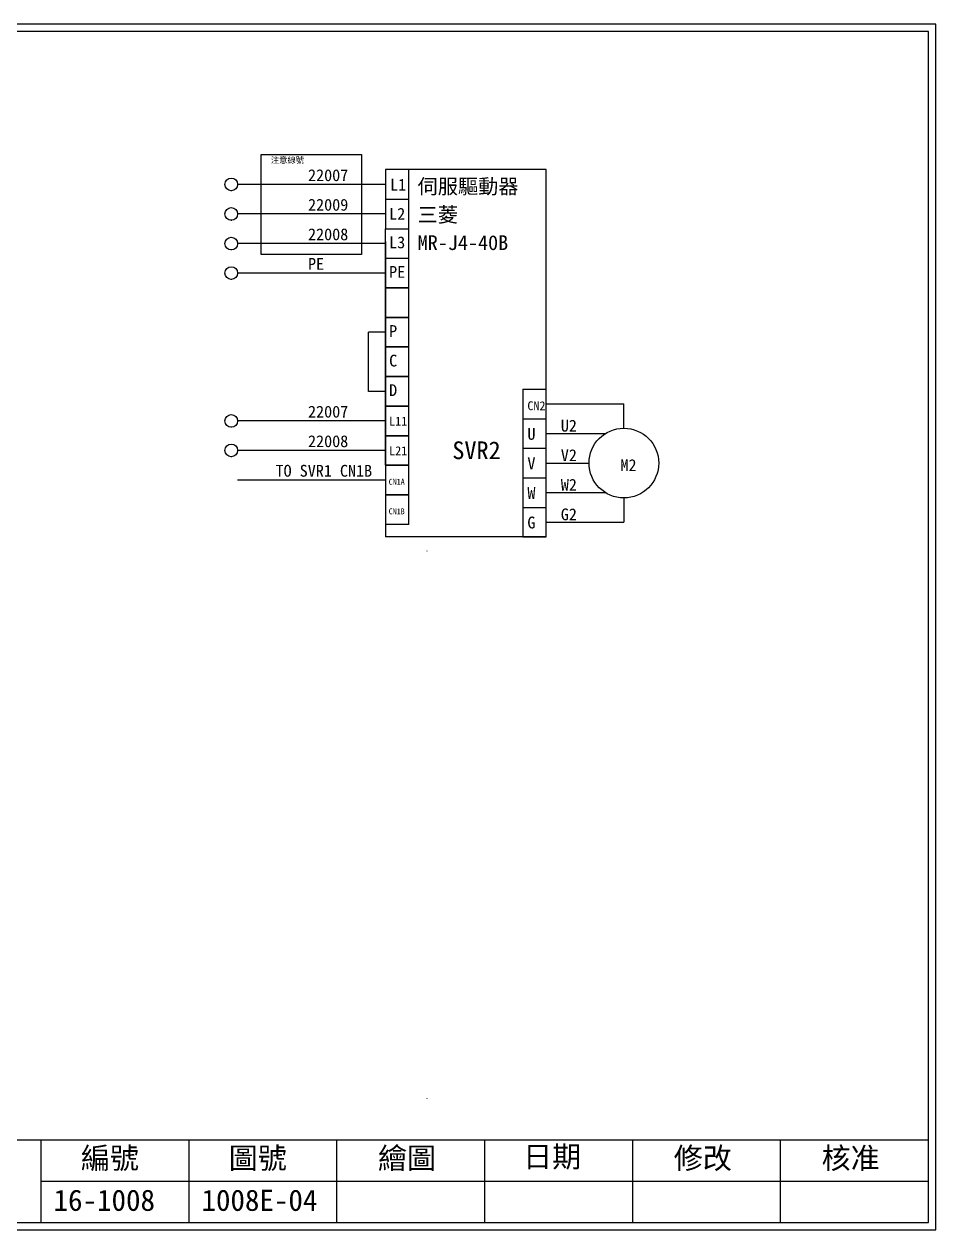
# Model space of a CAD drawing. Extents: x 10 to 297, y 3 to 207.
# Drawn here: x 142.9 to 297, y 3 to 207 of the extents above; entities that cross this region are included whole.
import ezdxf

# ---------------------------------------------------------------- set-up
doc = ezdxf.new("R2010")
doc.units = 0
doc.linetypes.add('HIDDEN0', pattern=[65, 50, -15])
doc.layers.get('0').update_dxf_attribs({"linetype": 'CONTINUOUS'})
doc.layers.add('圖框層', color=7, linetype='CONTINUOUS')
doc.layers.add('標尺寸層', color=3, linetype='CONTINUOUS')
doc.styles.add('STSL', font='kaiu.ttf')

msp = doc.modelspace()

# ---------------------------------------------------------------- linework, layer by layer
at = {"color": 7}
for p, q in [((231.12, 182.35), (203.97, 182.35)), ((203.97, 182.35), (203.97, 177.35)), ((207.92, 177.35), (207.92, 182.35)), ((231.12, 120.21), (231.12, 182.35)), ((203.97, 177.35), (203.97, 172.35)), ((203.97, 177.35), (207.92, 177.35)), ((207.92, 172.35), (207.92, 177.35)), ((203.97, 172.35), (207.92, 172.35)), ((207.92, 167.35), (207.92, 172.35)), ((203.97, 170.21), (203.97, 120.21)), ((203.97, 167.35), (207.92, 167.35)), ((203.97, 167.35), (207.92, 167.35)), ((207.92, 162.35), (207.92, 167.35)), ((203.97, 162.35), (207.92, 162.35)), ((203.97, 162.35), (207.92, 162.35)), ((207.92, 157.35), (207.92, 162.35)), ((203.97, 157.35), (207.92, 157.35)), ((203.97, 157.35), (207.92, 157.35)), ((207.92, 152.35), (207.92, 157.35)), ((203.97, 152.35), (207.92, 152.35)), ((203.97, 152.35), (207.92, 152.35)), ((207.92, 147.35), (207.92, 152.35)), ((203.97, 147.35), (207.92, 147.35)), ((203.97, 147.35), (207.92, 147.35)), ((207.92, 142.35), (207.92, 147.35)), ((227.17, 145.21), (231.12, 145.21)), ((227.17, 145.21), (227.17, 140.21)), ((231.12, 140.21), (231.12, 145.21)), ((203.97, 142.35), (207.92, 142.35)), ((203.97, 142.35), (207.92, 142.35)), ((207.92, 137.35), (207.92, 142.35)), ((227.17, 140.21), (231.12, 140.21)), ((227.17, 140.21), (227.17, 135.21)), ((227.17, 140.21), (231.12, 140.21)), ((231.12, 135.21), (231.12, 140.21)), ((203.97, 137.35), (207.92, 137.35)), ((203.97, 137.35), (207.92, 137.35)), ((207.92, 132.35), (207.92, 137.35)), ((227.17, 135.21), (231.12, 135.21)), ((227.17, 135.21), (227.17, 130.21)), ((231.12, 130.21), (231.12, 135.21)), ((203.97, 132.35), (207.92, 132.35)), ((207.92, 127.35), (207.92, 132.35)), ((227.17, 130.21), (231.12, 130.21)), ((227.17, 130.21), (227.17, 125.21)), ((231.12, 125.21), (231.12, 130.21)), ((203.97, 127.35), (207.92, 127.35)), ((203.97, 127.35), (207.92, 127.35)), ((207.92, 122.35), (207.92, 127.35)), ((227.17, 125.21), (231.12, 125.21)), ((227.17, 125.21), (231.12, 125.21)), ((227.17, 125.21), (227.17, 120.21)), ((231.12, 120.21), (231.12, 125.21)), ((231.12, 120.21), (203.97, 120.21)), ((227.17, 120.21), (231.12, 120.21))]:
    msp.add_line(p, q, dxfattribs=at)
for centre in [(177.9, 179.85), (177.9, 174.85), (177.9, 169.85), (177.9, 164.85), (177.9, 139.85), (177.9, 134.85)]:
    msp.add_circle(centre, 1.07, dxfattribs=at)
at = {"layer": '圖框層', "color": 7}
for p, q in [((297, 206.97), (10, 206.97)), ((297, 3), (297, 206.97)), ((295.75, 205.72), (11.25, 205.72)), ((295.75, 4.25), (295.75, 205.72)), ((11.25, 18.25), (295.75, 18.25)), ((145.75, 4.25), (145.75, 18.25)), ((170.75, 4.25), (170.75, 18.25)), ((195.75, 4.25), (195.75, 18.25)), ((220.75, 4.25), (220.75, 18.25)), ((245.75, 4.25), (245.75, 18.25)), ((270.75, 4.25), (270.75, 18.25)), ((145.75, 11.25), (295.75, 11.25)), ((11.25, 4.25), (295.75, 4.25)), ((10, 3), (297, 3))]:
    msp.add_line(p, q, dxfattribs=at)
at = {"layer": '標尺寸層', "color": 7}
for p, q in [((207.92, 182.35), (203.97, 182.35)), ((203.97, 179.85), (178.97, 179.85)), ((177.9, 178.78), (177.9, 178.72)), ((177.9, 173.78), (177.9, 173.72)), ((203.97, 174.85), (178.97, 174.85)), ((203.97, 167.35), (203.97, 172.35)), ((203.97, 169.85), (178.97, 169.85)), ((177.9, 168.78), (177.9, 168.72)), ((203.97, 162.35), (203.97, 167.35)), ((177.9, 163.78), (177.9, 163.72)), ((203.97, 164.85), (178.97, 164.85)), ((207.92, 162.35), (203.97, 162.35)), ((203.97, 157.35), (203.97, 162.35)), ((207.92, 157.35), (203.97, 157.35)), ((203.97, 152.35), (203.97, 157.35)), ((203.97, 154.85), (201.1, 154.85)), ((207.92, 152.35), (203.97, 152.35)), ((207.92, 152.35), (203.97, 152.35)), ((203.97, 147.35), (203.97, 152.35)), ((207.92, 147.35), (203.97, 147.35)), ((207.92, 147.35), (203.97, 147.35)), ((203.97, 142.35), (203.97, 147.35)), ((203.97, 144.85), (201.1, 144.85)), ((207.92, 142.35), (203.97, 142.35)), ((207.92, 142.35), (203.97, 142.35)), ((203.97, 137.35), (203.97, 142.35)), ((177.9, 138.78), (177.9, 138.72)), ((203.97, 139.85), (178.97, 139.85)), ((207.92, 137.35), (203.97, 137.35)), ((207.92, 137.35), (203.97, 137.35)), ((203.97, 132.35), (203.97, 137.35)), ((231.12, 137.71), (241.15, 137.71)), ((203.97, 134.85), (178.97, 134.85)), ((177.9, 133.78), (177.9, 133.72)), ((231.12, 132.71), (238.37, 132.71)), ((207.92, 132.35), (203.97, 132.35)), ((203.97, 129.85), (178.97, 129.85)), ((207.92, 127.35), (203.97, 127.35)), ((207.92, 127.35), (203.97, 127.35)), ((231.12, 127.71), (241.15, 127.71)), ((244.26, 126.82), (244.26, 122.71)), ((231.12, 122.71), (244.26, 122.71)), ((207.92, 122.35), (203.97, 122.35)), ((210.95, 117.87), (210.95, 117.8)), ((210.95, 25.24), (210.95, 25.18))]:
    msp.add_line(p, q, dxfattribs=at)
at = {"layer": '標尺寸層', "color": 7, "linetype": 'HIDDEN0'}
msp.add_line((201.1, 144.85), (201.1, 154.85), dxfattribs=at)
at = {"layer": '標尺寸層', "color": 7, "linetype": 'ByBlock'}
msp.add_line((231.12, 142.71), (244.26, 142.71), dxfattribs=at)
at = {"layer": '標尺寸層', "color": 0, "lineweight": -2}
msp.add_line((244.26, 138.59), (244.26, 142.71), dxfattribs=at)
msp.add_lwpolyline([(182.97, 184.91), (199.89, 184.91), (199.89, 168.01), (182.97, 168.01)], close=True, dxfattribs=at)
at = {"layer": '標尺寸層', "color": 7}
msp.add_circle((244.26, 132.71), 5.89, dxfattribs=at)

# ---------------------------------------------------------------- texts
at = {"layer": '圖框層', "color": 7, "style": 'STSL'}
for s, height, p in [('注意線號', 1, (184.59, 183.47)), ('22007', 2, (190.87, 180.41)), ('L1', 2, (204.74, 178.81)), ('伺服驅動器', 2.5, (209.4, 178.27)), ('22009', 2, (190.87, 175.41)), ('L2', 2, (204.58, 173.88)), ('三菱', 2.5, (209.4, 173.48)), ('22008', 2, (190.87, 170.41)), ('L3', 2, (204.58, 169.05)), ('MR-J4-40B', 2.5, (209.4, 168.75)), ('PE', 2, (190.87, 165.41)), ('PE', 2, (204.58, 164.05)), ('P', 2, (204.58, 154.05)), ('C', 2, (204.58, 149.05)), ('D', 2, (204.58, 144.05)), ('CN2', 1.5, (227.95, 141.66)), ('22007', 2, (190.87, 140.41)), ('L11', 1.5, (204.58, 139.05)), ('U2', 2, (233.6, 138.04)), ('22008', 2, (190.87, 135.41)), ('U', 2, (227.95, 136.66)), ('L21', 1.5, (204.58, 134.05)), ('SVR2', 3, (215.27, 133.38)), ('V2', 2, (233.6, 133.04)), ('V', 2, (227.95, 131.66)), ('M2', 2, (243.68, 131.36)), ('TO SVR1 CN1B', 2, (185.38, 130.41)), ('CN1A', 1, (204.5, 129.05)), ('W', 2, (227.95, 126.66)), ('W2', 2, (233.6, 128.04)), ('CN1B', 1, (204.5, 124.05)), ('G2', 2, (233.6, 123.04)), ('G', 2, (227.95, 121.66)), ('編號', 3.6, (152.47, 13.34)), ('圖號', 3.6, (177.47, 13.34)), ('繪圖', 3.6, (202.69, 13.34)), ('日期', 3.6, (227.22, 13.59)), ('修改', 3.6, (252.69, 13.34)), ('核准', 3.6, (277.69, 13.34)), ('16-1008', 3.6, (147.86, 6.22)), ('1008E-04', 3.6, (172.86, 6.22))]:
    msp.add_text(s, height=height, dxfattribs=at).set_placement(p)

doc.saveas('drawing.dxf')
